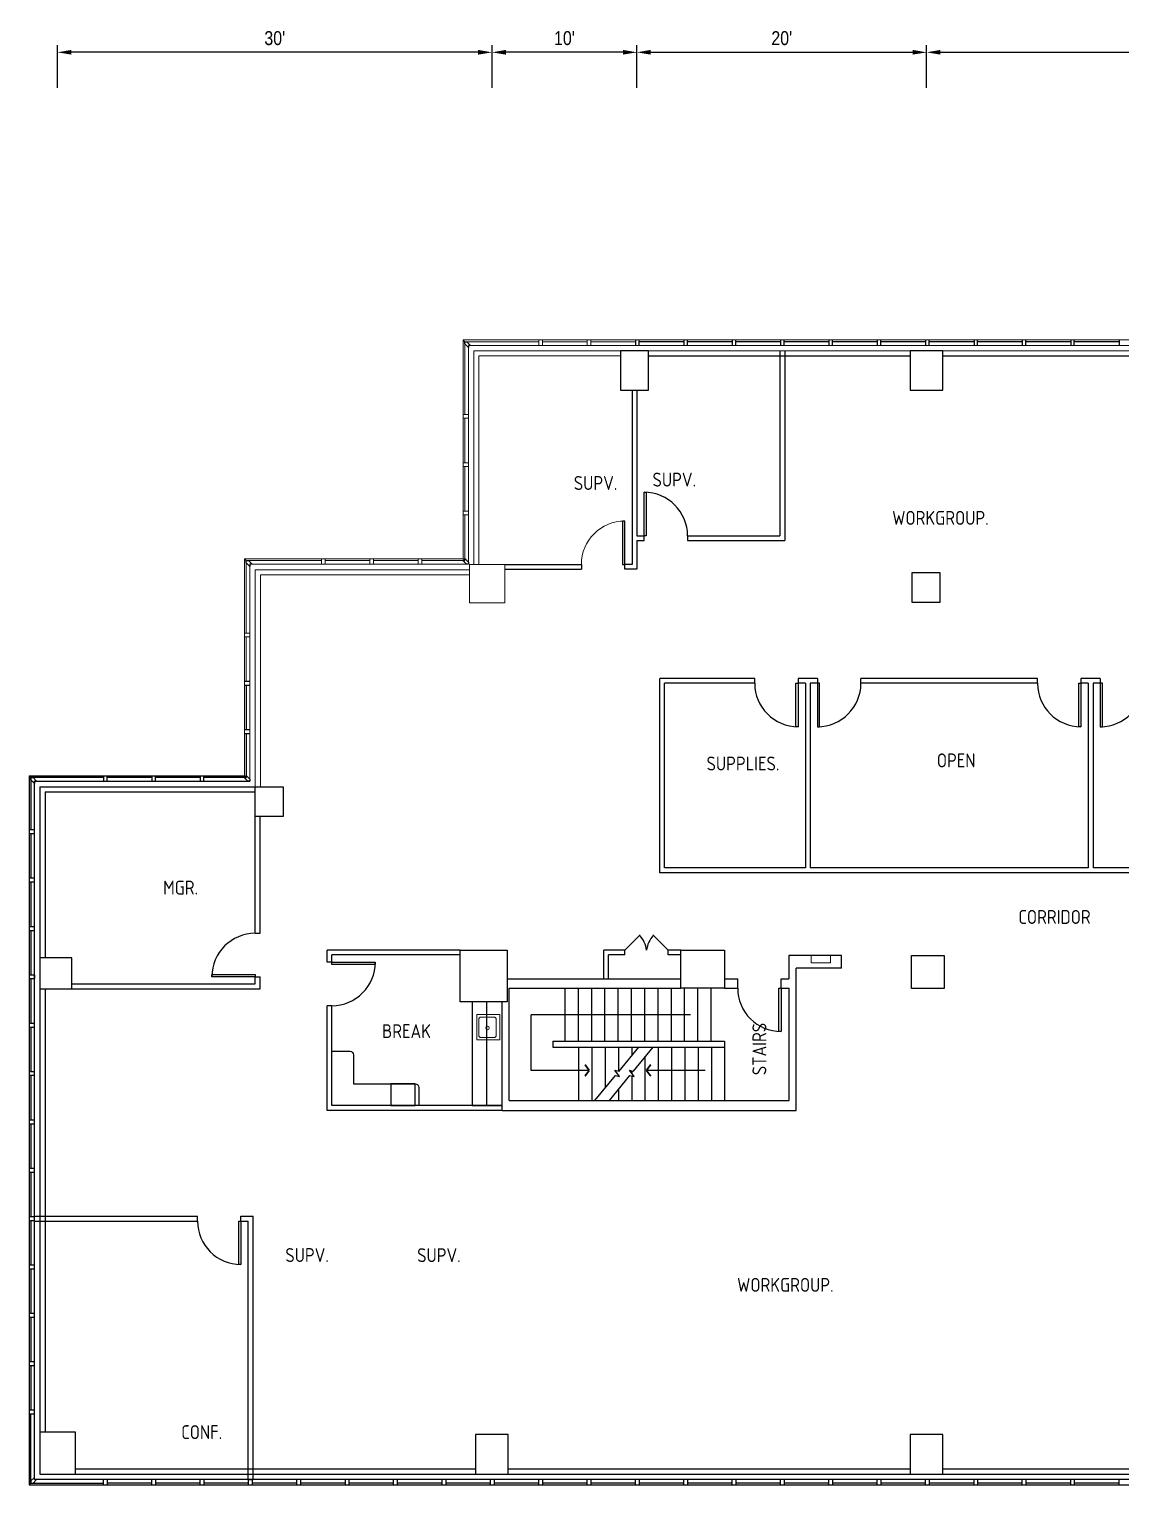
# Model space of a CAD drawing. Extents: x 0 to 2565, y -97 to 1206.
# Drawn here: x 0 to 904, y 0 to 1206 of the extents above; entities that cross this region are included whole.
import ezdxf

# ---------------------------------------------------------------- set-up
doc = ezdxf.new("R2010")
doc.units = 0
doc.header["$LTSCALE"] = 0.375
doc.header["$MEASUREMENT"] = 0
doc.layers.get('0').update_dxf_attribs({"lineweight": 0})
for name, color, linetype, lineweight in [('0-XREFS', 255, 'Continuous', 9), ('A-ANNO-DIMS', 200, 'Continuous', 18), ('A-ANNO-RMNAME', 211, 'Continuous', 30), ('P-FIXT', 15, 'Continuous', 18)]:
    doc.layers.add(name, color=color, linetype=linetype, lineweight=lineweight)
for name, color, linetype in [('A-ANNO-NOTE', 2, 'Continuous'), ('A-DOOR', 5, 'Continuous'), ('A-FLOR-CASE', 1, 'Continuous'), ('A-FLOR-STRS', 1, 'Continuous'), ('A-GLAZ', 4, 'Continuous'), ('A-WALL-EXT', 3, 'Continuous'), ('A-WALL-INT', 3, 'Continuous'), ('M-CONT-THER', 4, 'Continuous')]:
    doc.layers.add(name, color=color, linetype=linetype)
doc.styles.add('Architectural', font='architxt.shx')
doc.styles.add('General_Text', font='ARIALN.TTF')
doc.dimstyles.get("Standard").update_dxf_attribs({"dimtxt": 0.12, "dimasz": 0.12, "dimexe": 0.06, "dimexo": 0.06, "dimgap": 0.06, "dimtad": 1, "dimdec": 0, "dimzin": 2, "dimdsep": 46, "dimlunit": 4, "dimtxsty": 'General_Text', "dimcen": 0.12, "dimclrd": 7, "dimclre": 7, "dimclrt": 7, "dimadec": 4, "dimazin": 3, "dimtfac": 1, "dimtdec": 0, "dimtmove": 0, "dimatfit": 3, "dimfxl": 1, "dimfrac": 1, "dimtolj": 1, "dimtzin": 2, "dimlwd": -3, "dimlwe": -3, "dimarcsym": 0})

# ---------------------------------------------------------------- blocks, each defined once
blk = doc.blocks.new('corner')
at = {"layer": 'A-GLAZ'}
blk.add_lwpolyline([(0, 1.75), (0, 0), (-1.75, 0), (-4.75, 3), (-3, 3), (-3, 4.75)], close=True, dxfattribs=at)
blk = doc.blocks.new('sink2119')
at = {"layer": 'P-FIXT'}
for p, q in [((0, 10.5), (0, -10.5)), ((19, 10.5), (0, 10.5)), ((3, 6.5), (3, -6.5)), ((15.5, 8.5), (5, 8.5)), ((17.5, -6.5), (17.5, 6.5)), ((19, -10.5), (19, 10.5)), ((0, -10.5), (19, -10.5)), ((5, -8.5), (15.5, -8.5))]:
    blk.add_line(p, q, dxfattribs=at)
blk.add_circle((10.25, 0.5), 1.5, dxfattribs=at)
for centre, start, end in [((5, 6.5), 90, 180), ((15.5, 6.5), 0, 90), ((5, -6.5), 180, 270), ((15.5, -6.5), 270, 0)]:
    blk.add_arc(centre, 2, start, end, dxfattribs=at)
blk = doc.blocks.new('*D11')
at = {"layer": 'A-ANNO-DIMS', "color": 7, "lineweight": -3, "transparency": 16777216}
for p, q in [((503.5, 1157.5), (503.5, 1192.6)), ((515, 1186.8), (732, 1186.8)), ((743.5, 1157.5), (743.5, 1192.6))]:
    blk.add_line(p, q, dxfattribs=at)
at = {"layer": 'A-ANNO-DIMS', "color": 7, "transparency": 16777216}
for points in [[(515, 1188.8), (515, 1184.9), (503.5, 1186.8)], [(732, 1188.8), (732, 1184.9), (743.5, 1186.8)]]:
    blk.add_solid(points, dxfattribs=at)
at = {"layer": 'A-ANNO-DIMS', "color": 7, "transparency": 16777216, "insert": (623.5, 1198.5), "char_height": 11.52, "attachment_point": 5, "style": 'General_Text'}
blk.add_mtext("\\A1;20'", dxfattribs=at)
blk = doc.blocks.new('*D12')
at = {"layer": 'A-ANNO-DIMS', "color": 7, "lineweight": -3, "transparency": 16777216}
for p, q in [((383.5, 1157.5), (383.5, 1192.6)), ((492, 1186.8), (395, 1186.8)), ((503.5, 1157.5), (503.5, 1192.6))]:
    blk.add_line(p, q, dxfattribs=at)
at = {"layer": 'A-ANNO-DIMS', "color": 7, "transparency": 16777216}
for points in [[(395, 1188.8), (395, 1184.9), (383.5, 1186.8)], [(492, 1188.8), (492, 1184.9), (503.5, 1186.8)]]:
    blk.add_solid(points, dxfattribs=at)
at = {"layer": 'A-ANNO-DIMS', "color": 7, "transparency": 16777216, "insert": (443.5, 1198.5), "char_height": 11.52, "attachment_point": 5, "style": 'General_Text'}
blk.add_mtext("\\A1;10'", dxfattribs=at)
blk = doc.blocks.new('*D13')
at = {"layer": 'A-ANNO-DIMS', "color": 7, "lineweight": -3, "transparency": 16777216}
for p, q in [((743.5, 1157.5), (743.5, 1192.6)), ((755, 1186.8), (1092, 1186.8)), ((1103.5, 1157.5), (1103.5, 1192.6))]:
    blk.add_line(p, q, dxfattribs=at)
at = {"layer": 'A-ANNO-DIMS', "color": 7, "transparency": 16777216}
for points in [[(755, 1188.8), (755, 1184.9), (743.5, 1186.8)], [(1092, 1188.8), (1092, 1184.9), (1103.5, 1186.8)]]:
    blk.add_solid(points, dxfattribs=at)
at = {"layer": 'A-ANNO-DIMS', "color": 7, "transparency": 16777216, "insert": (923.5, 1198.5), "char_height": 11.52, "attachment_point": 5, "style": 'General_Text'}
blk.add_mtext("\\A1;30'", dxfattribs=at)
blk = doc.blocks.new('*D19')
at = {"layer": 'A-ANNO-DIMS', "color": 7, "lineweight": -3, "transparency": 16777216}
for p, q in [((23.5, 1157.5), (23.5, 1192.6)), ((372, 1186.8), (35, 1186.8)), ((383.5, 1157.5), (383.5, 1192.6))]:
    blk.add_line(p, q, dxfattribs=at)
at = {"layer": 'A-ANNO-DIMS', "color": 7, "transparency": 16777216}
for points in [[(35, 1188.8), (35, 1184.9), (23.5, 1186.8)], [(372, 1188.8), (372, 1184.9), (383.5, 1186.8)]]:
    blk.add_solid(points, dxfattribs=at)
at = {"layer": 'A-ANNO-DIMS', "color": 7, "transparency": 16777216, "insert": (203.5, 1198.5), "char_height": 11.52, "attachment_point": 5, "style": 'General_Text'}
blk.add_mtext("\\A1;30'", dxfattribs=at)

msp = doc.modelspace()

# ---------------------------------------------------------------- linework, layer by layer
at = {"layer": '0-XREFS'}
for p, q in [((359.5, 948.5), (1084.9, 948.5)), ((359.5, 948.5), (359.5, 767.2)), ((359.5, 948.5), (361, 947)), ((361, 947), (361, 886.8)), ((361, 947), (422.2, 947)), ((364, 762.7), (364, 944)), ((364, 944), (1089.4, 944)), ((422.2, 948.5), (422.2, 944)), ((462.3, 947), (425.2, 947)), ((462.3, 948.5), (462.3, 944)), ((502.3, 947), (465.3, 947)), ((368.5, 939.5), (1095.6, 939.5)), ((368.5, 939.5), (368.5, 762.5)), ((372.7, 935.3), (372.7, 762.5)), ((372.7, 935.3), (490, 935.3)), ((359.5, 883.8), (364, 883.8)), ((361, 883.8), (361, 846.7)), ((359.5, 843.7), (364, 843.7)), ((361, 843.7), (361, 806.7)), ((359.5, 803.7), (364, 803.7)), ((361, 803.7), (361, 765.7)), ((178.4, 767.2), (178.4, 587.4)), ((178.4, 767.2), (359.5, 767.2)), ((179.9, 765.7), (178.4, 767.2)), ((242.3, 765.7), (179.9, 765.7)), ((179.9, 765.7), (179.9, 705.7)), ((182.9, 582.9), (182.9, 762.7)), ((182.9, 762.7), (364, 762.7)), ((242.3, 767.2), (242.3, 762.7)), ((282.3, 765.7), (245.3, 765.7)), ((282.3, 767.2), (282.3, 762.7)), ((322.4, 765.7), (285.3, 765.7)), ((322.4, 767.2), (322.4, 762.7)), ((361, 765.7), (325.4, 765.7)), ((359.5, 767.2), (361, 765.7)), ((187.4, 758.2), (187.4, 578.4)), ((187.4, 758.2), (364.9, 758.2)), ((191.6, 754), (191.6, 578.4)), ((191.6, 754), (364.9, 754)), ((178.4, 702.7), (182.9, 702.7)), ((179.9, 702.7), (179.9, 665.6))]:
    msp.add_line(p, q, dxfattribs=at)
for points in [[(425.2, 944), (425.2, 948.5)], [(465.3, 944), (465.3, 948.5)], [(364, 886.8), (359.5, 886.8)], [(364, 846.7), (359.5, 846.7)], [(364, 806.7), (359.5, 806.7)], [(245.3, 762.7), (245.3, 767.2)], [(285.3, 762.7), (285.3, 767.2)], [(325.4, 762.7), (325.4, 767.2)], [(182.9, 705.7), (178.4, 705.7)]]:
    msp.add_lwpolyline(points, dxfattribs=at)
msp.add_lwpolyline([(394.1, 762.5), (364.9, 762.5), (364.9, 730.8), (394.1, 730.8)], close=True, dxfattribs=at)
msp.add_arc((493.5, 762.5), 36, 90, 180, dxfattribs=at)
at = {"layer": 'A-ANNO-NOTE'}
for p, q in [((416, 343.4), (416, 389.4)), ((548, 389.4), (416, 389.4)), ((464, 343.4), (416, 343.4)), ((560, 343.4), (511.4, 343.4))]:
    msp.add_line(p, q, dxfattribs=at)
at = {"layer": 'A-ANNO-NOTE', "const_width": 1.5}
for points in [[(464, 343.4), (460.5, 348.2)], [(464, 343.4), (460.5, 338.6)], [(511.4, 343.4), (515, 348.2)], [(511.4, 343.4), (515, 338.6)]]:
    msp.add_lwpolyline(points, dxfattribs=at)
at = {"layer": 'A-DOOR'}
for p, q in [((509.5, 786.3), (509.5, 822.3)), ((509.5, 822.3), (511.3, 822.3)), ((511.3, 822.3), (511.3, 786.3)), ((491.7, 798.5), (491.7, 762.5)), ((493.5, 798.5), (491.7, 798.5)), ((493.5, 762.5), (493.5, 798.5)), ((511.3, 786.3), (509.5, 786.3)), ((491.7, 762.5), (493.5, 762.5)), ((635.3, 628.1), (635.3, 664.1)), ((635.3, 664.1), (637.1, 664.1)), ((637.1, 664.1), (637.1, 628.1)), ((653.1, 664.1), (653.1, 628.1)), ((654.8, 664.1), (653.1, 664.1)), ((654.8, 628.1), (654.8, 664.1)), ((869.7, 628.1), (869.7, 664.1)), ((869.7, 664.1), (871.4, 664.1)), ((871.4, 664.1), (871.4, 628.1)), ((887.4, 664.1), (887.4, 628.1)), ((889.2, 664.1), (887.4, 664.1)), ((889.2, 628.1), (889.2, 664.1)), ((637.1, 628.1), (635.3, 628.1)), ((653.1, 628.1), (654.8, 628.1)), ((871.4, 628.1), (869.7, 628.1)), ((887.4, 628.1), (889.2, 628.1)), ((493.5, 443), (506.2, 455.7)), ((529.5, 443), (516.8, 455.7)), ((151.4, 422.8), (187.4, 422.8)), ((151.4, 421), (151.4, 422.8)), ((187.4, 422.8), (187.4, 421)), ((250.8, 433), (286.8, 433)), ((250.8, 431.2), (250.8, 433)), ((286.8, 431.2), (250.8, 431.2)), ((286.8, 433), (286.8, 431.2)), ((187.4, 421), (151.4, 421)), ((621.2, 375.6), (621.2, 411.6)), ((621.2, 411.6), (623, 411.6)), ((623, 411.6), (623, 375.6)), ((623, 375.6), (621.2, 375.6)), ((173.8, 182.6), (173.8, 218.6)), ((173.8, 218.6), (175.5, 218.6)), ((175.5, 218.6), (175.5, 182.6)), ((175.5, 182.6), (173.8, 182.6))]:
    msp.add_line(p, q, dxfattribs=at)
for centre, radius, start, end in [((509.5, 786.3), 36, 0, 90), ((637.1, 664.1), 36, 180, 270), ((653.1, 664.1), 36, 270, 0), ((871.4, 664.1), 36, 180, 270), ((887.4, 664.1), 36, 270, 0), ((187.4, 421), 36, 90, 180), ((491.8, 441.3), 19.7, 4.8593, 45), ((531.2, 441.3), 19.7, 135, 175.1407), ((250.8, 433), 36, 270, 0), ((623, 411.6), 36, 180, 270), ((175.5, 218.6), 36, 180, 270)]:
    msp.add_arc(centre, radius, start, end, dxfattribs=at)
at = {"layer": 'A-FLOR-CASE'}
msp.add_line((379, 400.1), (379, 314.2), dxfattribs=at)
for points in [[(392, 400.1), (367, 400.1), (367, 314.2), (392, 314.2)], [(299.8, 314.2), (319.8, 314.2), (319.8, 332.2), (299.8, 332.2)]]:
    msp.add_lwpolyline(points, close=True, dxfattribs=at)
msp.add_lwpolyline([(250.8, 314.2), (250.8, 359.2), (265.8, 359.2, -0.414214), (268.8, 356.2), (268.8, 332.2), (319.8, 332.2, -0.414214), (322.8, 329.2), (322.8, 314.2), (250.8, 314.2)], format="xyb", dxfattribs=at)
at = {"layer": 'A-FLOR-STRS'}
for p, q in [((443.8, 411.6), (443.8, 367.5)), ((454.8, 411.6), (454.8, 367.5)), ((465.8, 411.6), (465.8, 367.5)), ((476.8, 411.6), (476.8, 367.5)), ((487.8, 411.6), (487.8, 367.5)), ((498.8, 411.6), (498.8, 367.5)), ((509.8, 411.6), (509.8, 367.5)), ((520.8, 411.6), (520.8, 367.5)), ((531.8, 411.6), (531.8, 367.5)), ((542.8, 411.6), (542.8, 367.5)), ((553.8, 411.6), (553.8, 367.5)), ((564.8, 411.6), (564.8, 367.5)), ((434, 367.5), (434, 362.5)), ((434, 367.5), (576.2, 367.5)), ((434, 362.5), (576.2, 362.5)), ((455.2, 362.5), (455.2, 318.4)), ((466.2, 362.5), (466.2, 318.4)), ((477.2, 362.5), (477.2, 328.8)), ((488.2, 362.5), (488.2, 342.8)), ((488.7, 342.7), (505, 362.5)), ((499.2, 362.5), (499.2, 355.5)), ((500.7, 342.7), (517, 362.5)), ((521.2, 362.5), (521.2, 318.4)), ((532.2, 362.5), (532.2, 318.4)), ((543.2, 362.5), (543.2, 318.4)), ((554.2, 362.5), (554.2, 318.4)), ((565.2, 362.5), (565.2, 318.4)), ((576.2, 367.5), (576.2, 318.4)), ((510.2, 354.2), (510.2, 318.4)), ((468.6, 318.4), (485.7, 339.1)), ((480.7, 318.4), (497.7, 339.1)), ((485.3, 343.5), (488.7, 342.7)), ((489.1, 338.4), (485.3, 343.5)), ((485.7, 339.1), (489.1, 338.4)), ((488.2, 339.6), (488.2, 338.6)), ((501.2, 338.4), (497.3, 343.5)), ((497.3, 343.5), (500.7, 342.7)), ((497.7, 339.1), (501.2, 338.4)), ((499.2, 343), (499.2, 341)), ((499.2, 338.8), (499.2, 318.4)), ((488.2, 327.5), (488.2, 318.4))]:
    msp.add_line(p, q, dxfattribs=at)
at = {"layer": 'A-GLAZ'}
for p, q in [((502.3, 948.5), (502.3, 944)), ((542.4, 947), (505.3, 947)), ((542.4, 948.5), (542.4, 944)), ((582.5, 947), (545.4, 947)), ((582.5, 948.5), (582.5, 944)), ((622.5, 947), (585.5, 947)), ((622.5, 948.5), (622.5, 944)), ((662.6, 947), (625.5, 947)), ((662.6, 948.5), (662.6, 944)), ((702.7, 947), (665.6, 947)), ((702.7, 948.5), (702.7, 944)), ((742.7, 947), (705.7, 947)), ((742.7, 948.5), (742.7, 944)), ((782.8, 947), (745.7, 947)), ((782.8, 948.5), (782.8, 944)), ((822.8, 947), (785.8, 947)), ((822.8, 948.5), (822.8, 944)), ((862.9, 947), (825.8, 947)), ((862.9, 948.5), (862.9, 944)), ((903, 947), (865.9, 947)), ((903, 948.5), (903, 944)), ((178.4, 662.6), (182.9, 662.6)), ((179.9, 662.6), (179.9, 625.6)), ((178.4, 622.6), (182.9, 622.6)), ((179.9, 622.6), (179.9, 585.9)), ((1.5, 585.9), (0, 587.4)), ((1.5, 585.9), (1.5, 542.6)), ((61.7, 585.9), (1.5, 585.9)), ((4.5, 4.5), (4.5, 582.9)), ((4.5, 582.9), (182.9, 582.9)), ((61.7, 587.4), (61.7, 582.9)), ((101.7, 585.9), (64.7, 585.9)), ((101.7, 587.4), (101.7, 582.9)), ((141.8, 585.9), (104.7, 585.9)), ((141.8, 587.4), (141.8, 582.9)), ((179.9, 585.9), (144.8, 585.9)), ((179.9, 585.9), (178.4, 587.4)), ((0, 539.6), (4.5, 539.6)), ((1.5, 539.6), (1.5, 502.5)), ((0, 499.5), (4.5, 499.5)), ((1.5, 499.5), (1.5, 462.5)), ((0, 459.4), (4.5, 459.4)), ((1.5, 459.4), (1.5, 422.4)), ((0, 419.4), (4.5, 419.4)), ((1.5, 419.4), (1.5, 382.3)), ((0, 379.3), (4.5, 379.3)), ((1.5, 379.3), (1.5, 342.3)), ((0, 339.3), (4.5, 339.3)), ((1.5, 339.3), (1.5, 302.2)), ((0, 299.2), (4.5, 299.2)), ((1.5, 299.2), (1.5, 262.1)), ((0, 259.1), (4.5, 259.1)), ((1.5, 259.1), (1.5, 222.1)), ((0, 219.1), (4.5, 219.1)), ((1.5, 219.1), (1.5, 182)), ((0, 179), (4.5, 179)), ((1.5, 179), (1.5, 142)), ((0, 138.9), (4.5, 138.9)), ((1.5, 138.9), (1.5, 101.9)), ((0, 98.9), (4.5, 98.9)), ((1.5, 98.9), (1.5, 61.8)), ((0, 58.8), (4.5, 58.8)), ((1.5, 1.5), (1.5, 58.8)), ((0, 0), (1.5, 1.5)), ((1.5, 1.5), (61.6, 1.5)), ((1089.4, 4.5), (4.5, 4.5)), ((61.7, 0), (61.7, 4.5)), ((101.7, 1.5), (64.7, 1.5)), ((101.7, 0), (101.7, 4.5)), ((141.8, 1.5), (104.7, 1.5)), ((141.8, 0), (141.8, 4.5)), ((181.8, 1.5), (144.8, 1.5)), ((181.8, 0), (181.8, 4.5)), ((221.9, 1.5), (184.8, 1.5)), ((221.9, 0), (221.9, 4.5)), ((262, 1.5), (224.9, 1.5)), ((262, 0), (262, 4.5)), ((302, 1.5), (265, 1.5)), ((302, 0), (302, 4.5)), ((342.1, 1.5), (305, 1.5)), ((342.1, 0), (342.1, 4.5)), ((382.2, 1.5), (345.1, 1.5)), ((382.2, 0), (382.2, 4.5)), ((422.2, 1.5), (385.2, 1.5)), ((422.2, 0), (422.2, 4.5)), ((462.3, 1.5), (425.2, 1.5)), ((462.3, 0), (462.3, 4.5)), ((502.3, 1.5), (465.3, 1.5)), ((502.3, 0), (502.3, 4.5)), ((542.4, 1.5), (505.3, 1.5)), ((542.4, 0), (542.4, 4.5)), ((582.5, 1.5), (545.4, 1.5)), ((582.5, 0), (582.5, 4.5)), ((622.5, 1.5), (585.5, 1.5)), ((622.5, 0), (622.5, 4.5)), ((662.6, 1.5), (625.5, 1.5)), ((662.6, 0), (662.6, 4.5)), ((702.7, 1.5), (665.6, 1.5)), ((702.7, 0), (702.7, 4.5)), ((742.7, 1.5), (705.7, 1.5)), ((742.7, 0), (742.7, 4.5)), ((782.8, 1.5), (745.7, 1.5)), ((782.8, 0), (782.8, 4.5)), ((822.8, 1.5), (785.8, 1.5)), ((822.8, 0), (822.8, 4.5)), ((862.9, 1.5), (825.8, 1.5)), ((862.9, 0), (862.9, 4.5)), ((903, 1.5), (865.9, 1.5)), ((903, 0), (903, 4.5))]:
    msp.add_line(p, q, dxfattribs=at)
for points in [[(505.3, 944), (505.3, 948.5)], [(545.4, 944), (545.4, 948.5)], [(585.5, 944), (585.5, 948.5)], [(625.5, 944), (625.5, 948.5)], [(665.6, 944), (665.6, 948.5)], [(705.7, 944), (705.7, 948.5)], [(745.7, 944), (745.7, 948.5)], [(785.8, 944), (785.8, 948.5)], [(825.8, 944), (825.8, 948.5)], [(865.9, 944), (865.9, 948.5)], [(182.9, 665.6), (178.4, 665.6)], [(182.9, 625.6), (178.4, 625.6)], [(64.7, 582.9), (64.7, 587.4)], [(104.7, 582.9), (104.7, 587.4)], [(144.8, 582.9), (144.8, 587.4)], [(4.5, 542.6), (0, 542.6)], [(4.5, 502.5), (0, 502.5)], [(4.5, 462.4), (0, 462.4)], [(4.5, 422.4), (0, 422.4)], [(4.5, 382.3), (0, 382.3)], [(4.5, 342.3), (0, 342.3)], [(4.5, 302.2), (0, 302.2)], [(4.5, 262.1), (0, 262.1)], [(4.5, 222.1), (0, 222.1)], [(4.5, 182), (0, 182)], [(4.5, 141.9), (0, 141.9)], [(4.5, 101.9), (0, 101.9)], [(4.5, 61.8), (0, 61.8)], [(64.7, 4.5), (64.7, 0)], [(104.7, 4.5), (104.7, 0)], [(144.8, 4.5), (144.8, 0)], [(184.8, 4.5), (184.8, 0)], [(224.9, 4.5), (224.9, 0)], [(265, 4.5), (265, 0)], [(305, 4.5), (305, 0)], [(345.1, 4.5), (345.1, 0)], [(385.2, 4.5), (385.2, 0)], [(425.2, 4.5), (425.2, 0)], [(465.3, 4.5), (465.3, 0)], [(505.3, 4.5), (505.3, 0)], [(545.4, 4.5), (545.4, 0)], [(585.5, 4.5), (585.5, 0)], [(625.5, 4.5), (625.5, 0)], [(665.6, 4.5), (665.6, 0)], [(705.7, 4.5), (705.7, 0)], [(745.7, 4.5), (745.7, 0)], [(785.8, 4.5), (785.8, 0)], [(825.8, 4.5), (825.8, 0)], [(865.9, 4.5), (865.9, 0)]]:
    msp.add_lwpolyline(points, dxfattribs=at)
at = {"layer": 'A-WALL-EXT'}
for p, q in [((0, 587.4), (0, 0)), ((0, 587.4), (178.4, 587.4)), ((9, 578.4), (9, 9)), ((9, 578.4), (187.4, 578.4)), ((493.5, 439), (493.5, 443)), ((529.5, 439), (529.5, 443)), ((0, 0), (1084.9, 0)), ((9, 9), (1090.6, 9))]:
    msp.add_line(p, q, dxfattribs=at)
for points in [[(513, 939.5), (490, 939.5), (490, 907), (513, 907)], [(757, 939.5), (730, 939.5), (730, 906.8), (757, 906.8)], [(731.5, 731.1), (731.5, 755.8), (754.5, 755.8), (754.5, 731.1)], [(187.4, 578.4), (210.4, 578.4), (210.4, 553.7), (187.4, 553.7)], [(35.5, 436.5), (9, 436.5), (9, 411), (35.5, 411)], [(357.2, 443), (396, 443), (396, 400.1), (357.2, 400.1)], [(540, 411.6), (540, 443), (576, 443), (576, 411.6)], [(731.1, 438.5), (758.1, 438.5), (758.1, 411.2), (731.1, 411.2)], [(38.5, 43.8), (9, 43.8), (9, 9), (38.5, 9)], [(396.8, 41.8), (369.7, 41.8), (369.7, 9), (396.8, 9)], [(757, 41.8), (730, 41.8), (730, 9), (757, 9)]]:
    msp.add_lwpolyline(points, close=True, dxfattribs=at)
at = {"layer": 'A-WALL-INT'}
for p, q in [((622, 939.5), (622, 786.3)), ((626, 939.5), (626, 782.3)), ((499.5, 907), (499.5, 762.5)), ((503.5, 907), (503.5, 786.3)), ((503.5, 786.3), (509.5, 786.3)), ((509.5, 782.3), (509.5, 786.3)), ((545.5, 786.3), (545.5, 782.3)), ((545.5, 786.3), (622, 786.3)), ((503.5, 782.3), (503.5, 758.5)), ((503.5, 782.3), (509.5, 782.3)), ((545.5, 782.3), (626, 782.3)), ((394.1, 762.5), (457.5, 762.5)), ((457.5, 762.5), (457.5, 758.5)), ((499.5, 762.5), (493.5, 762.5)), ((493.5, 758.5), (493.5, 762.5)), ((394.1, 758.5), (457.5, 758.5)), ((503.5, 758.5), (493.5, 758.5)), ((522.5, 507.1), (522.5, 668.1)), ((601.1, 668.1), (522.5, 668.1)), ((526.5, 511.1), (526.5, 664.1)), ((601.1, 664.1), (526.5, 664.1)), ((601.1, 664.1), (601.1, 668.1)), ((637.1, 668.1), (637.1, 664.1)), ((653.1, 668.1), (637.1, 668.1)), ((643.1, 664.1), (637.1, 664.1)), ((643.1, 664.1), (643.1, 511.1)), ((647.1, 664.1), (647.1, 511.1)), ((653.1, 664.1), (647.1, 664.1)), ((653.1, 668.1), (653.1, 664.1)), ((689.1, 664.1), (689.1, 668.1)), ((835.4, 668.1), (689.1, 668.1)), ((835.4, 664.1), (689.1, 664.1)), ((835.4, 664.1), (835.4, 668.1)), ((871.4, 668.1), (871.4, 664.1)), ((887.4, 668.1), (871.4, 668.1)), ((877.4, 664.1), (871.4, 664.1)), ((877.4, 664.1), (877.4, 511.1)), ((881.4, 664.1), (881.4, 511.1)), ((887.4, 664.1), (881.4, 664.1)), ((887.4, 668.1), (887.4, 664.1)), ((187.4, 457), (187.4, 553.7)), ((191.4, 457), (191.4, 553.7)), ((994.6, 507.1), (522.5, 507.1)), ((643.1, 511.1), (526.5, 511.1)), ((877.4, 511.1), (647.1, 511.1)), ((994.6, 511.1), (881.4, 511.1)), ((187.4, 457), (191.4, 457)), ((357.2, 443), (246.8, 443)), ((246.8, 433), (246.8, 443)), ((357.2, 439), (250.8, 439)), ((250.8, 433), (250.8, 439)), ((476, 419.2), (476, 443)), ((493.5, 443), (476, 443)), ((480, 419.2), (480, 439)), ((493.5, 439), (480, 439)), ((493.5, 439), (493.5, 443)), ((540, 443), (529.5, 443)), ((529.5, 439), (529.5, 443)), ((540, 439), (529.5, 439)), ((629.3, 438.5), (629.3, 419.2)), ((672.9, 438.5), (629.3, 438.5)), ((672.9, 428), (672.9, 438.5)), ((4.5, 422.4), (4.5, 419.4)), ((250.8, 433), (246.8, 433)), ((635.4, 310.2), (635.4, 428)), ((672.9, 428), (635.4, 428)), ((35.5, 415), (187.4, 415)), ((35.5, 411), (191.4, 411)), ((187.4, 415), (187.4, 421)), ((187.4, 421), (191.4, 421)), ((191.4, 411), (191.4, 421)), ((396, 419.2), (540, 419.2)), ((397.7, 318.4), (397.7, 411.6)), ((397.7, 411.6), (540, 411.6)), ((576, 419.2), (587, 419.2)), ((576, 411.6), (587, 411.6)), ((587, 411.6), (587, 419.2)), ((623, 411.6), (623, 419.2)), ((623, 419.2), (629.3, 419.2)), ((623, 411.6), (629.7, 411.6)), ((629.7, 318.4), (629.7, 411.6)), ((392, 310.2), (392, 400.1)), ((246.8, 310.2), (246.8, 397)), ((250.8, 397), (246.8, 397)), ((250.8, 314.2), (250.8, 397)), ((392, 314.2), (250.8, 314.2)), ((397.7, 318.4), (629.7, 318.4)), ((392, 310.2), (246.8, 310.2)), ((392, 310.2), (635.4, 310.2)), ((4.5, 222.6), (139.5, 222.6)), ((4.5, 219.1), (4.5, 222.1)), ((4.5, 218.6), (139.5, 218.6)), ((139.5, 218.6), (139.5, 222.6)), ((175.5, 218.6), (175.5, 222.6)), ((175.5, 222.6), (185.5, 222.6)), ((175.5, 218.6), (181.5, 218.6)), ((181.5, 4.5), (181.5, 218.6)), ((185.5, 4.5), (185.5, 222.6)), ((185.5, 4.5), (181.5, 4.5)), ((181.5, 4.5), (185.5, 4.5))]:
    msp.add_line(p, q, dxfattribs=at)
at = {"layer": 'M-CONT-THER'}
for p, q in [((513, 935.3), (730, 935.3)), ((757, 935.3), (1079.7, 935.3)), ((13.2, 574.1), (187.4, 574.1)), ((13.2, 574.1), (13.2, 436.5)), ((13.2, 411), (13.2, 43.8)), ((38.5, 13.2), (369.7, 13.2)), ((396.8, 13.2), (730, 13.2)), ((757, 13.2), (1090.6, 13.2))]:
    msp.add_line(p, q, dxfattribs=at)
at = {"layer": 'P-FIXT'}
msp.add_lwpolyline([(647.9, 438.5), (663.9, 438.5), (663.9, 432.5), (647.9, 432.5)], close=True, dxfattribs=at)

# ---------------------------------------------------------------- block references
at = {"rotation": 180}
msp.add_blockref('sink2119', (390, 379.1), dxfattribs=at)
at = {"layer": '0-XREFS', "rotation": 180}
for p in [(361, 947), (179.9, 765.7)]:
    msp.add_blockref('corner', p, dxfattribs=at)
at = {"layer": '0-XREFS'}
msp.add_blockref('corner', (364, 762.7), dxfattribs=at)
at = {"layer": 'A-GLAZ', "rotation": 180}
msp.add_blockref('corner', (1.5, 585.9), dxfattribs=at)
at = {"layer": 'A-GLAZ'}
msp.add_blockref('corner', (182.9, 582.9), dxfattribs=at)
at = {"layer": 'A-GLAZ', "xscale": -1}
msp.add_blockref('corner', (1.5, 1.5), dxfattribs=at)

# ---------------------------------------------------------------- texts
at = {"layer": 'A-ANNO-RMNAME', "char_height": 11.52, "attachment_point": 5, "style": 'Architectural'}
for s, insert, width in [('SUPV.', (469.3, 830), 11.52), ('SUPV.', (534.5, 832.8), 16.705), ('WORKGROUP.', (755, 801.1), 16.705), ('SUPPLIES.', (591.4, 597.6), 11.52), ('OPEN', (768, 600.2), 11.52), ('MGR.', (125.5, 494.8), 66.025), ('CORRIDOR', (849.5, 470.5), 124.925), ('BREAK', (312.7, 375.9), 11.52), ('SUPV.', (230.3, 190.4), 11.52), ('SUPV.', (339.5, 190.3), 11.52), ('WORKGROUP.', (626.5, 165.7), 11.52), ('CONF.', (143, 43.7), 11.52)]:
    msp.add_mtext(s, dxfattribs=dict(at, insert=insert, width=width))
at = {"layer": 'A-ANNO-RMNAME', "insert": (605, 361.1), "char_height": 11.52, "width": 14.97, "attachment_point": 5, "rotation": 90, "style": 'Architectural'}
msp.add_mtext('STAIRS', dxfattribs=at)

# ---------------------------------------------------------------- dimensions: what is measured, and where the dimension line sits
at = {"layer": 'A-ANNO-DIMS'}
for base, p1, p2, picture, middle in [((23.5, 1186.8), (383.5, 1151.8), (23.5, 1151.8), '*D19', (203.5, 1198.5)), ((383.5, 1186.8), (503.5, 1151.8), (383.5, 1151.8), '*D12', (443.5, 1198.5)), ((743.5, 1186.8), (503.5, 1151.8), (743.5, 1151.8), '*D11', (623.5, 1198.5)), ((1103.5, 1186.8), (743.5, 1151.8), (1103.5, 1151.8), '*D13', (923.5, 1198.5))]:
    dim = msp.add_linear_dim(base=base, p1=p1, p2=p2, dimstyle='Standard', dxfattribs=at)
    dim.commit()
    dim.dimension.update_dxf_attribs({"geometry": picture, "text_midpoint": middle})

doc.saveas('drawing.dxf')
